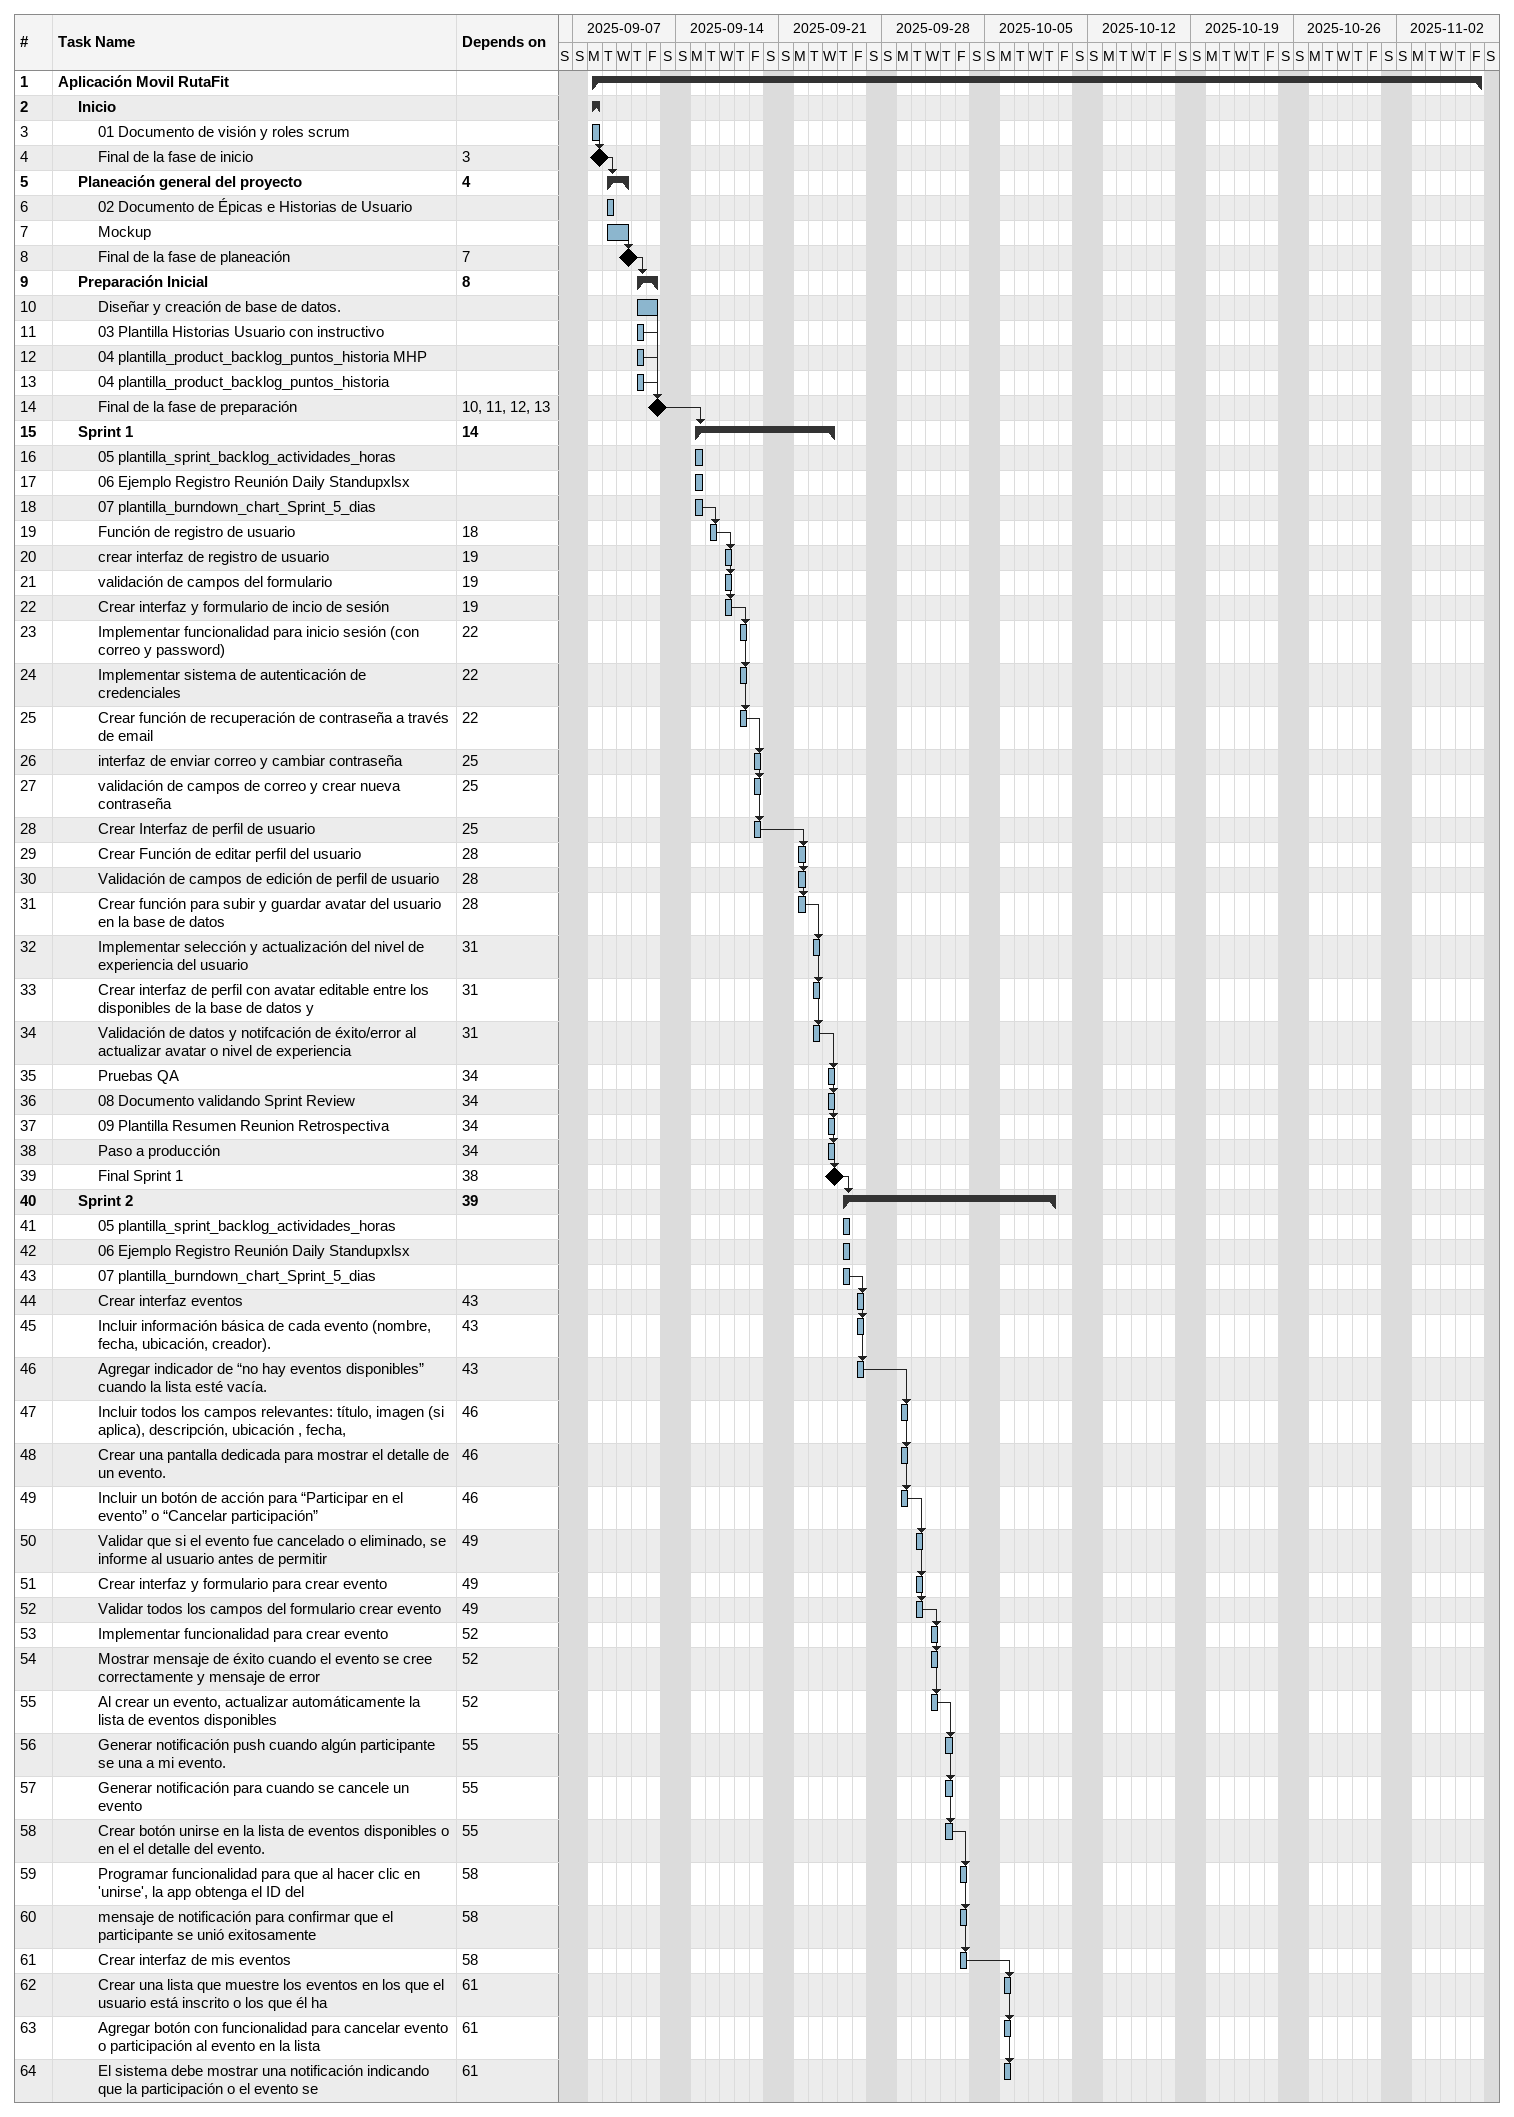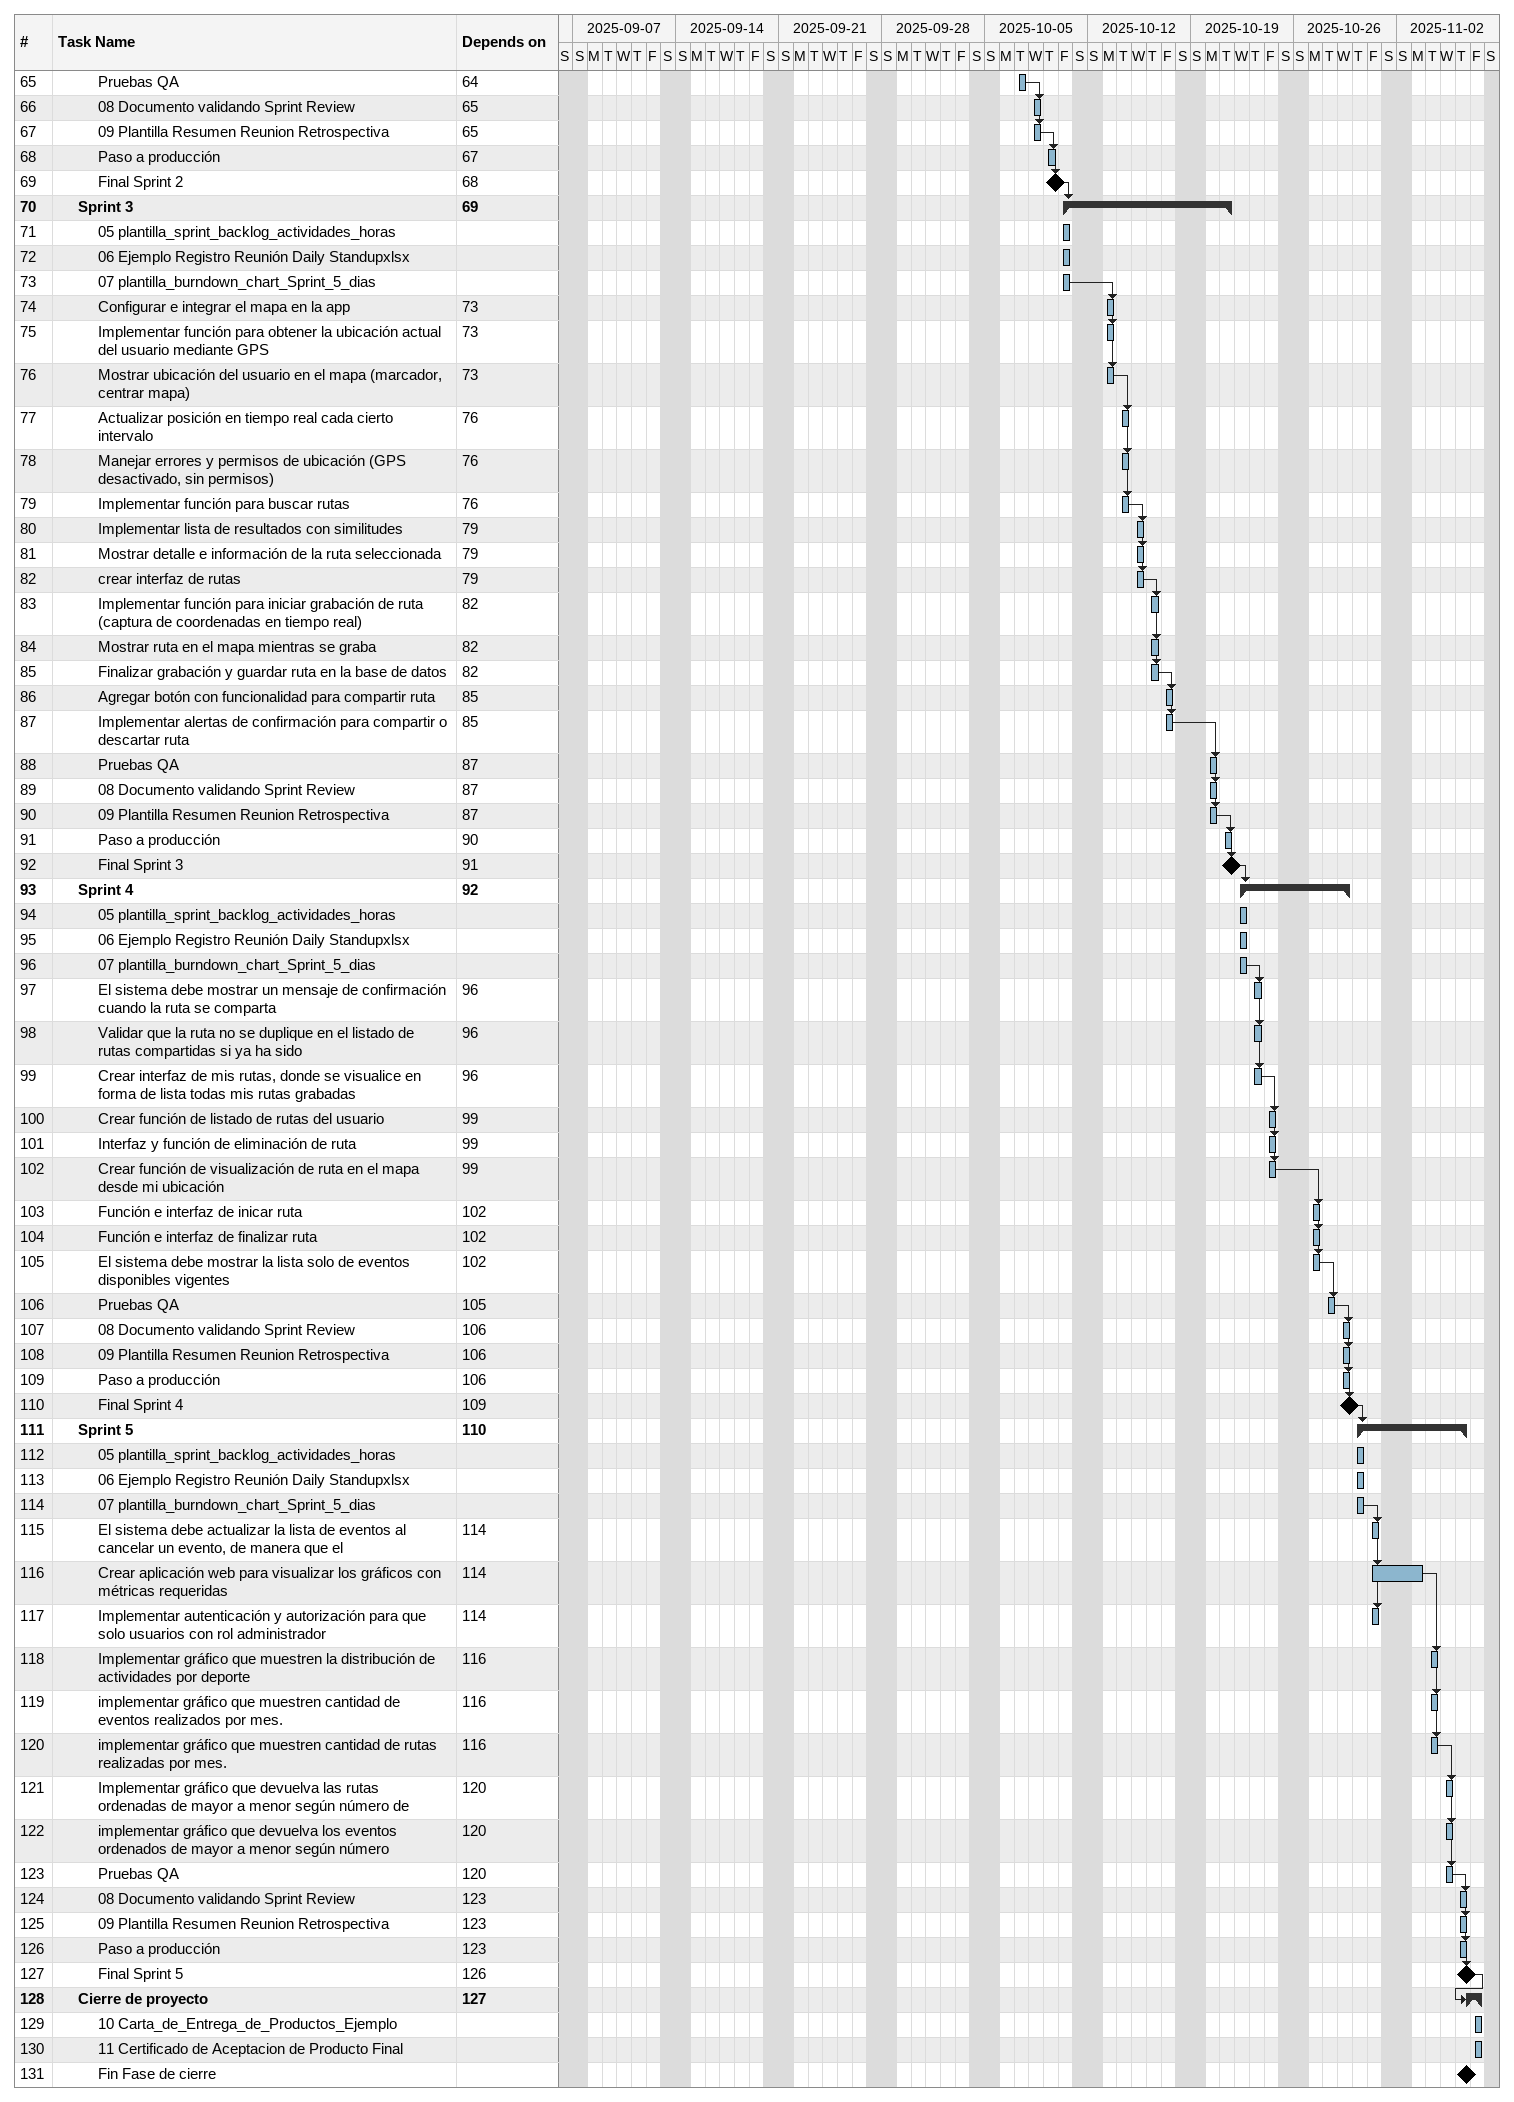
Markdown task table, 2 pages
| ID | Level | Task | Start | Finish | Predecessors |
|---|---|---|---|---|---|
| 1 | 1 | **Aplicación Movil RutaFit** | 2025-09-08 | 2025-11-07 |  |
| 2 | 2 | **Inicio** | 2025-09-08 | 2025-09-08 |  |
| 3 | 3 | 01 Documento de visión y roles scrum | 2025-09-08 | 2025-09-08 |  |
| 4 | 3 | Final de la fase de inicio (milestone) | 2025-09-08 | 2025-09-08 | 3 |
| 5 | 2 | **Planeación general del proyecto** | 2025-09-09 | 2025-09-10 | 4 |
| 6 | 3 | 02 Documento de Épicas e Historias de Usuario | 2025-09-09 | 2025-09-09 |  |
| 7 | 3 | Mockup | 2025-09-09 | 2025-09-10 |  |
| 8 | 3 | Final de la fase de planeación (milestone) | 2025-09-10 | 2025-09-10 | 7 |
| 9 | 2 | **Preparación Inicial** | 2025-09-11 | 2025-09-12 | 8 |
| 10 | 3 | Diseñar y creación de base de datos. | 2025-09-11 | 2025-09-12 |  |
| 11 | 3 | 03 Plantilla Historias Usuario con instructivo | 2025-09-11 | 2025-09-11 |  |
| 12 | 3 | 04 plantilla_product_backlog_puntos_historia MHP | 2025-09-11 | 2025-09-11 |  |
| 13 | 3 | 04 plantilla_product_backlog_puntos_historia | 2025-09-11 | 2025-09-11 |  |
| 14 | 3 | Final de la fase de preparación (milestone) | 2025-09-12 | 2025-09-12 | 10, 11, 12, 13 |
| 15 | 2 | **Sprint 1** | 2025-09-15 | 2025-09-24 | 14 |
| 16 | 3 | 05 plantilla_sprint_backlog_actividades_horas | 2025-09-15 | 2025-09-15 |  |
| 17 | 3 | 06 Ejemplo Registro Reunión Daily Standupxlsx | 2025-09-15 | 2025-09-15 |  |
| 18 | 3 | 07 plantilla_burndown_chart_Sprint_5_dias | 2025-09-15 | 2025-09-15 |  |
| 19 | 3 | Función de registro de usuario | 2025-09-16 | 2025-09-16 | 18 |
| 20 | 3 | crear interfaz de registro de usuario | 2025-09-17 | 2025-09-17 | 19 |
| 21 | 3 | validación de campos del formulario | 2025-09-17 | 2025-09-17 | 19 |
| 22 | 3 | Crear interfaz y formulario de incio de sesión | 2025-09-17 | 2025-09-17 | 19 |
| 23 | 3 | Implementar funcionalidad para inicio sesión (con correo y password) | 2025-09-18 | 2025-09-18 | 22 |
| 24 | 3 | Implementar sistema de autenticación de credenciales | 2025-09-18 | 2025-09-18 | 22 |
| 25 | 3 | Crear función de recuperación de contraseña a través de email | 2025-09-18 | 2025-09-18 | 22 |
| 26 | 3 | interfaz de enviar correo y cambiar contraseña | 2025-09-19 | 2025-09-19 | 25 |
| 27 | 3 | validación de campos de correo y crear nueva contraseña | 2025-09-19 | 2025-09-19 | 25 |
| 28 | 3 | Crear Interfaz de perfil de usuario | 2025-09-19 | 2025-09-19 | 25 |
| 29 | 3 | Crear Función de editar perfil del usuario | 2025-09-22 | 2025-09-22 | 28 |
| 30 | 3 | Validación de campos de edición de perfil de usuario | 2025-09-22 | 2025-09-22 | 28 |
| 31 | 3 | Crear función para subir y guardar avatar del usuario en la base de datos | 2025-09-22 | 2025-09-22 | 28 |
| 32 | 3 | Implementar selección y actualización del nivel de experiencia del usuario | 2025-09-23 | 2025-09-23 | 31 |
| 33 | 3 | Crear interfaz de perfil con avatar editable entre los disponibles de la base de datos y | 2025-09-23 | 2025-09-23 | 31 |
| 34 | 3 | Validación de datos y notifcación de éxito/error al actualizar avatar o nivel de experiencia | 2025-09-23 | 2025-09-23 | 31 |
| 35 | 3 | Pruebas QA | 2025-09-24 | 2025-09-24 | 34 |
| 36 | 3 | 08 Documento validando Sprint Review | 2025-09-24 | 2025-09-24 | 34 |
| 37 | 3 | 09 Plantilla Resumen Reunion Retrospectiva | 2025-09-24 | 2025-09-24 | 34 |
| 38 | 3 | Paso a producción | 2025-09-24 | 2025-09-24 | 34 |
| 39 | 3 | Final Sprint 1 (milestone) | 2025-09-24 | 2025-09-24 | 38 |
| 40 | 2 | **Sprint 2** | 2025-09-25 | 2025-10-09 | 39 |
| 41 | 3 | 05 plantilla_sprint_backlog_actividades_horas | 2025-09-25 | 2025-09-25 |  |
| 42 | 3 | 06 Ejemplo Registro Reunión Daily Standupxlsx | 2025-09-25 | 2025-09-25 |  |
| 43 | 3 | 07 plantilla_burndown_chart_Sprint_5_dias | 2025-09-25 | 2025-09-25 |  |
| 44 | 3 | Crear interfaz eventos | 2025-09-26 | 2025-09-26 | 43 |
| 45 | 3 | Incluir información básica de cada evento (nombre, fecha, ubicación, creador). | 2025-09-26 | 2025-09-26 | 43 |
| 46 | 3 | Agregar indicador de “no hay eventos disponibles” cuando la lista esté vacía. | 2025-09-26 | 2025-09-26 | 43 |
| 47 | 3 | Incluir todos los campos relevantes: título, imagen (si aplica), descripción, ubicación , fecha, | 2025-09-29 | 2025-09-29 | 46 |
| 48 | 3 | Crear una pantalla dedicada para mostrar el detalle de un evento. | 2025-09-29 | 2025-09-29 | 46 |
| 49 | 3 | Incluir un botón de acción para “Participar en el evento” o “Cancelar participación” | 2025-09-29 | 2025-09-29 | 46 |
| 50 | 3 | Validar que si el evento fue cancelado o eliminado, se informe al usuario antes de permitir | 2025-09-30 | 2025-09-30 | 49 |
| 51 | 3 | Crear interfaz y formulario para crear evento | 2025-09-30 | 2025-09-30 | 49 |
| 52 | 3 | Validar todos los campos del formulario crear evento | 2025-09-30 | 2025-09-30 | 49 |
| 53 | 3 | Implementar funcionalidad para crear evento | 2025-10-01 | 2025-10-01 | 52 |
| 54 | 3 | Mostrar mensaje de éxito cuando el evento se cree correctamente y mensaje de error | 2025-10-01 | 2025-10-01 | 52 |
| 55 | 3 | Al crear un evento, actualizar automáticamente la lista de eventos disponibles | 2025-10-01 | 2025-10-01 | 52 |
| 56 | 3 | Generar notificación push cuando algún participante se una a mi evento. | 2025-10-02 | 2025-10-02 | 55 |
| 57 | 3 | Generar notificación para cuando se cancele un evento | 2025-10-02 | 2025-10-02 | 55 |
| 58 | 3 | Crear botón unirse en la lista de eventos disponibles o en el el detalle del evento. | 2025-10-02 | 2025-10-02 | 55 |
| 59 | 3 | Programar funcionalidad para que al hacer clic en 'unirse', la app obtenga el ID del | 2025-10-03 | 2025-10-03 | 58 |
| 60 | 3 | mensaje de notificación para confirmar que el participante se unió exitosamente | 2025-10-03 | 2025-10-03 | 58 |
| 61 | 3 | Crear interfaz de mis eventos | 2025-10-03 | 2025-10-03 | 58 |
| 62 | 3 | Crear una lista que muestre los eventos en los que el usuario está inscrito o los que él ha | 2025-10-06 | 2025-10-06 | 61 |
| 63 | 3 | Agregar botón con funcionalidad para cancelar evento o participación al evento en la lista | 2025-10-06 | 2025-10-06 | 61 |
| 64 | 3 | El sistema debe mostrar una notificación indicando que la participación o el evento se | 2025-10-06 | 2025-10-06 | 61 |
| 65 | 3 | Pruebas QA | 2025-10-07 | 2025-10-07 | 64 |
| 66 | 3 | 08 Documento validando Sprint Review | 2025-10-08 | 2025-10-08 | 65 |
| 67 | 3 | 09 Plantilla Resumen Reunion Retrospectiva | 2025-10-08 | 2025-10-08 | 65 |
| 68 | 3 | Paso a producción | 2025-10-09 | 2025-10-09 | 67 |
| 69 | 3 | Final Sprint 2 (milestone) | 2025-10-09 | 2025-10-09 | 68 |
| 70 | 2 | **Sprint 3** | 2025-10-10 | 2025-10-21 | 69 |
| 71 | 3 | 05 plantilla_sprint_backlog_actividades_horas | 2025-10-10 | 2025-10-10 |  |
| 72 | 3 | 06 Ejemplo Registro Reunión Daily Standupxlsx | 2025-10-10 | 2025-10-10 |  |
| 73 | 3 | 07 plantilla_burndown_chart_Sprint_5_dias | 2025-10-10 | 2025-10-10 |  |
| 74 | 3 | Configurar e integrar el mapa en la app | 2025-10-13 | 2025-10-13 | 73 |
| 75 | 3 | Implementar función para obtener la ubicación actual del usuario mediante GPS | 2025-10-13 | 2025-10-13 | 73 |
| 76 | 3 | Mostrar ubicación del usuario en el mapa (marcador, centrar mapa) | 2025-10-13 | 2025-10-13 | 73 |
| 77 | 3 | Actualizar posición en tiempo real cada cierto intervalo | 2025-10-14 | 2025-10-14 | 76 |
| 78 | 3 | Manejar errores y permisos de ubicación (GPS desactivado, sin permisos) | 2025-10-14 | 2025-10-14 | 76 |
| 79 | 3 | Implementar función para buscar rutas | 2025-10-14 | 2025-10-14 | 76 |
| 80 | 3 | Implementar lista de resultados con similitudes | 2025-10-15 | 2025-10-15 | 79 |
| 81 | 3 | Mostrar detalle e información de la ruta seleccionada | 2025-10-15 | 2025-10-15 | 79 |
| 82 | 3 | crear interfaz de rutas | 2025-10-15 | 2025-10-15 | 79 |
| 83 | 3 | Implementar función para iniciar grabación de ruta (captura de coordenadas en tiempo real) | 2025-10-16 | 2025-10-16 | 82 |
| 84 | 3 | Mostrar ruta en el mapa mientras se graba | 2025-10-16 | 2025-10-16 | 82 |
| 85 | 3 | Finalizar grabación y guardar ruta en la base de datos | 2025-10-16 | 2025-10-16 | 82 |
| 86 | 3 | Agregar botón con funcionalidad para compartir ruta | 2025-10-17 | 2025-10-17 | 85 |
| 87 | 3 | Implementar alertas de confirmación para compartir o descartar ruta | 2025-10-17 | 2025-10-17 | 85 |
| 88 | 3 | Pruebas QA | 2025-10-20 | 2025-10-20 | 87 |
| 89 | 3 | 08 Documento validando Sprint Review | 2025-10-20 | 2025-10-20 | 87 |
| 90 | 3 | 09 Plantilla Resumen Reunion Retrospectiva | 2025-10-20 | 2025-10-20 | 87 |
| 91 | 3 | Paso a producción | 2025-10-21 | 2025-10-21 | 90 |
| 92 | 3 | Final Sprint 3 (milestone) | 2025-10-21 | 2025-10-21 | 91 |
| 93 | 2 | **Sprint 4** | 2025-10-22 | 2025-10-29 | 92 |
| 94 | 3 | 05 plantilla_sprint_backlog_actividades_horas | 2025-10-22 | 2025-10-22 |  |
| 95 | 3 | 06 Ejemplo Registro Reunión Daily Standupxlsx | 2025-10-22 | 2025-10-22 |  |
| 96 | 3 | 07 plantilla_burndown_chart_Sprint_5_dias | 2025-10-22 | 2025-10-22 |  |
| 97 | 3 | El sistema debe mostrar un mensaje de confirmación cuando la ruta se comparta | 2025-10-23 | 2025-10-23 | 96 |
| 98 | 3 | Validar que la ruta no se duplique en el listado de rutas compartidas si ya ha sido | 2025-10-23 | 2025-10-23 | 96 |
| 99 | 3 | Crear interfaz de mis rutas, donde se visualice en forma de lista todas mis rutas grabadas | 2025-10-23 | 2025-10-23 | 96 |
| 100 | 3 | Crear función de listado de rutas del usuario | 2025-10-24 | 2025-10-24 | 99 |
| 101 | 3 | Interfaz y función de eliminación de ruta | 2025-10-24 | 2025-10-24 | 99 |
| 102 | 3 | Crear función de visualización de ruta en el mapa desde mi ubicación | 2025-10-24 | 2025-10-24 | 99 |
| 103 | 3 | Función e interfaz de inicar ruta | 2025-10-27 | 2025-10-27 | 102 |
| 104 | 3 | Función e interfaz de finalizar ruta | 2025-10-27 | 2025-10-27 | 102 |
| 105 | 3 | El sistema debe mostrar la lista solo de eventos disponibles vigentes | 2025-10-27 | 2025-10-27 | 102 |
| 106 | 3 | Pruebas QA | 2025-10-28 | 2025-10-28 | 105 |
| 107 | 3 | 08 Documento validando Sprint Review | 2025-10-29 | 2025-10-29 | 106 |
| 108 | 3 | 09 Plantilla Resumen Reunion Retrospectiva | 2025-10-29 | 2025-10-29 | 106 |
| 109 | 3 | Paso a producción | 2025-10-29 | 2025-10-29 | 106 |
| 110 | 3 | Final Sprint 4 (milestone) | 2025-10-29 | 2025-10-29 | 109 |
| 111 | 2 | **Sprint 5** | 2025-10-30 | 2025-11-06 | 110 |
| 112 | 3 | 05 plantilla_sprint_backlog_actividades_horas | 2025-10-30 | 2025-10-30 |  |
| 113 | 3 | 06 Ejemplo Registro Reunión Daily Standupxlsx | 2025-10-30 | 2025-10-30 |  |
| 114 | 3 | 07 plantilla_burndown_chart_Sprint_5_dias | 2025-10-30 | 2025-10-30 |  |
| 115 | 3 | El sistema debe actualizar la lista de eventos al cancelar un evento, de manera que el | 2025-10-31 | 2025-10-31 | 114 |
| 116 | 3 | Crear aplicación web para visualizar los gráficos con métricas requeridas | 2025-10-31 | 2025-11-03 | 114 |
| 117 | 3 | Implementar autenticación y autorización para que solo usuarios con rol administrador | 2025-10-31 | 2025-10-31 | 114 |
| 118 | 3 | Implementar gráfico que muestren la distribución de actividades por deporte | 2025-11-04 | 2025-11-04 | 116 |
| 119 | 3 | implementar gráfico que muestren cantidad de eventos realizados por mes. | 2025-11-04 | 2025-11-04 | 116 |
| 120 | 3 | implementar gráfico que muestren cantidad de rutas realizadas por mes. | 2025-11-04 | 2025-11-04 | 116 |
| 121 | 3 | Implementar gráfico que devuelva las rutas ordenadas de mayor a menor según número de | 2025-11-05 | 2025-11-05 | 120 |
| 122 | 3 | implementar gráfico que devuelva los eventos ordenados de mayor a menor según número | 2025-11-05 | 2025-11-05 | 120 |
| 123 | 3 | Pruebas QA | 2025-11-05 | 2025-11-05 | 120 |
| 124 | 3 | 08 Documento validando Sprint Review | 2025-11-06 | 2025-11-06 | 123 |
| 125 | 3 | 09 Plantilla Resumen Reunion Retrospectiva | 2025-11-06 | 2025-11-06 | 123 |
| 126 | 3 | Paso a producción | 2025-11-06 | 2025-11-06 | 123 |
| 127 | 3 | Final Sprint 5 (milestone) | 2025-11-06 | 2025-11-06 | 126 |
| 128 | 2 | **Cierre de proyecto** | 2025-11-06 | 2025-11-07 | 127 |
| 129 | 3 | 10 Carta_de_Entrega_de_Productos_Ejemplo | 2025-11-07 | 2025-11-07 |  |
| 130 | 3 | 11 Certificado de Aceptacion de Producto Final | 2025-11-07 | 2025-11-07 |  |
| 131 | 3 | Fin Fase de cierre (milestone) | 2025-11-06 | 2025-11-06 |  |
